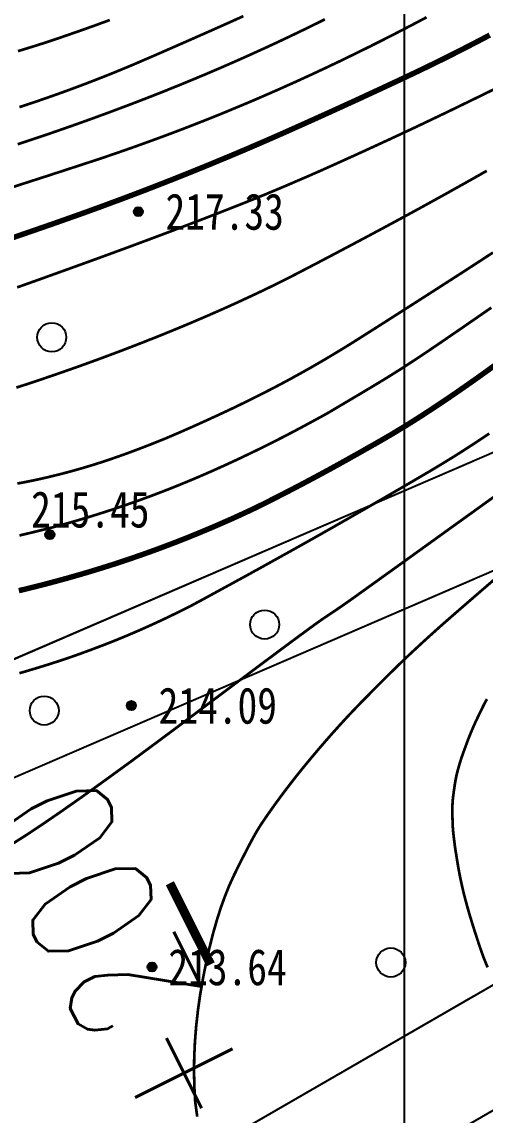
# Model space of a CAD drawing. Extents: x 36524600 to 36525730, y 2746759 to 2747713.
# Drawn here: x 36525136.71 to 36525149.49, y 2747403.66 to 2747433.79 of the extents above; entities that cross this region are included whole.
import ezdxf
from ezdxf.enums import TextEntityAlignment as Align

# ---------------------------------------------------------------- set-up
doc = ezdxf.new("R2010")
doc.units = 0
doc.header["$LTSCALE"] = 1000
doc.header["$MEASUREMENT"] = 0
doc.linetypes.add('X2', pattern=[10, 8, -2])
for name, color, linetype in [('0-规划道路', 4, 'Continuous'), ('DGX', 251, 'Continuous'), ('DLSS', 4, 'Continuous'), ('GCD', 252, 'Continuous'), ('PP-DX-PT', 251, 'Continuous'), ('SZ-HD-DIMZDX', 3, 'Continuous'), ('SZ-ZH-DIM', 7, 'Continuous'), ('ZBTZ', 3, 'Continuous')]:
    doc.layers.add(name, color=color, linetype=linetype)
doc.styles.add('HyStandard', font='txt.shx', dxfattribs={"width": 0.8, "bigfont": 'hztxt.shx'})
doc.styles.add('正等线体', font='宋体.shx', dxfattribs={"bigfont": '@@gbcbig.shx'})
doc.linetypes.add('1161', pattern='A,0,[149,AAA.SHX,S=0.15,R=0,X=0,Y=0],-1.6', length=1.6)

# ---------------------------------------------------------------- blocks, each defined once
blk = doc.blocks.new('gc326')
blk.add_circle((0, 0), 0.8)
blk = doc.blocks.new('gc200')
h = blk.add_hatch(color=256)
edge = h.paths.add_edge_path()
edge.add_arc((0, 0), 0.25, 0, 360)
blk.add_circle((0, 0), 0.25)
blk = doc.blocks.new('dxt')
at = {"color": 253, "elevation": 205.975}
blk.add_lwpolyline([(36524871.752, 2747471.477), (36525147.251, 2747471.477), (36525147.251, 2747245.683), (36524871.752, 2747245.683)], close=True, dxfattribs=at)
at = {"layer": 'DGX', "color": 253, "linetype": 'Continuous', "flags": 128}
for points, const_width in [([(36525149.535, 2747415.128), (36525149.518, 2747415.097), (36525149.503, 2747415.071), (36525149.49, 2747415.048), (36525149.48, 2747415.029), (36525149.469, 2747415.008), (36525149.454, 2747414.979), (36525149.435, 2747414.941), (36525149.412, 2747414.895), (36525149.386, 2747414.841), (36525149.355, 2747414.779), (36525149.321, 2747414.708), (36525149.283, 2747414.629), (36525149.243, 2747414.546), (36525149.204, 2747414.462), (36525149.166, 2747414.378), (36525149.13, 2747414.293), (36525149.094, 2747414.208), (36525149.059, 2747414.123), (36525149.025, 2747414.037), (36525148.992, 2747413.951), (36525148.962, 2747413.868), (36525148.934, 2747413.793), (36525148.909, 2747413.725), (36525148.887, 2747413.664), (36525148.868, 2747413.611), (36525148.852, 2747413.565), (36525148.838, 2747413.527), (36525148.828, 2747413.496), (36525148.819, 2747413.469), (36525148.811, 2747413.441), (36525148.802, 2747413.413), (36525148.793, 2747413.384), (36525148.784, 2747413.355), (36525148.775, 2747413.325), (36525148.767, 2747413.295), (36525148.758, 2747413.265), (36525148.749, 2747413.234), (36525148.74, 2747413.204), (36525148.732, 2747413.173), (36525148.724, 2747413.142), (36525148.716, 2747413.111), (36525148.708, 2747413.08), (36525148.701, 2747413.049), (36525148.693, 2747413.018), (36525148.686, 2747412.985), (36525148.679, 2747412.948), (36525148.671, 2747412.907), (36525148.663, 2747412.862), (36525148.655, 2747412.813), (36525148.646, 2747412.76), (36525148.638, 2747412.703), (36525148.629, 2747412.642), (36525148.62, 2747412.581), (36525148.613, 2747412.524), (36525148.606, 2747412.47), (36525148.6, 2747412.421), (36525148.595, 2747412.375), (36525148.591, 2747412.334), (36525148.588, 2747412.296), (36525148.586, 2747412.262), (36525148.584, 2747412.228), (36525148.583, 2747412.191), (36525148.582, 2747412.149), (36525148.581, 2747412.103), (36525148.581, 2747412.053), (36525148.581, 2747412), (36525148.582, 2747411.942), (36525148.583, 2747411.88), (36525148.585, 2747411.818), (36525148.586, 2747411.761), (36525148.588, 2747411.707), (36525148.59, 2747411.657), (36525148.592, 2747411.611), (36525148.595, 2747411.57), (36525148.598, 2747411.532), (36525148.601, 2747411.498), (36525148.604, 2747411.465), (36525148.608, 2747411.43), (36525148.612, 2747411.393), (36525148.616, 2747411.353), (36525148.621, 2747411.312), (36525148.626, 2747411.268), (36525148.632, 2747411.221), (36525148.638, 2747411.173), (36525148.645, 2747411.119), (36525148.653, 2747411.058), (36525148.663, 2747410.989), (36525148.675, 2747410.912), (36525148.689, 2747410.828), (36525148.704, 2747410.735), (36525148.72, 2747410.635), (36525148.738, 2747410.527), (36525148.758, 2747410.415), (36525148.779, 2747410.303), (36525148.801, 2747410.192), (36525148.825, 2747410.081), (36525148.849, 2747409.97), (36525148.875, 2747409.859), (36525148.902, 2747409.749), (36525148.93, 2747409.639), (36525148.96, 2747409.529), (36525148.99, 2747409.417), (36525149.022, 2747409.304), (36525149.055, 2747409.19), (36525149.09, 2747409.075), (36525149.125, 2747408.959), (36525149.162, 2747408.841), (36525149.2, 2747408.722), (36525149.237, 2747408.607), (36525149.272, 2747408.5), (36525149.305, 2747408.4), (36525149.336, 2747408.308), (36525149.365, 2747408.223), (36525149.392, 2747408.147), (36525149.417, 2747408.078), (36525149.439, 2747408.017), (36525149.463, 2747407.957), (36525149.49, 2747407.889), (36525149.52, 2747407.815), (36525149.554, 2747407.735)], 0.075), ([(36525149.754, 2747424.326), (36525149.552, 2747424.18), (36525149.358, 2747424.041), (36525149.172, 2747423.909), (36525148.994, 2747423.784), (36525148.824, 2747423.666), (36525148.663, 2747423.554), (36525148.51, 2747423.45), (36525148.364, 2747423.352), (36525148.227, 2747423.261), (36525148.099, 2747423.176), (36525147.98, 2747423.097), (36525147.869, 2747423.024), (36525147.767, 2747422.957), (36525147.673, 2747422.897), (36525147.588, 2747422.843), (36525147.512, 2747422.795), (36525147.44, 2747422.75), (36525147.368, 2747422.705), (36525147.296, 2747422.66), (36525147.223, 2747422.616), (36525147.151, 2747422.572), (36525147.078, 2747422.528), (36525147.006, 2747422.484), (36525146.933, 2747422.44), (36525146.852, 2747422.392), (36525146.754, 2747422.335), (36525146.641, 2747422.27), (36525146.511, 2747422.195), (36525146.364, 2747422.112), (36525146.201, 2747422.02), (36525146.022, 2747421.918), (36525145.827, 2747421.809), (36525145.623, 2747421.695), (36525145.42, 2747421.582), (36525145.216, 2747421.47), (36525145.013, 2747421.36), (36525144.809, 2747421.25), (36525144.606, 2747421.142), (36525144.402, 2747421.034), (36525144.199, 2747420.928), (36525144.002, 2747420.826), (36525143.817, 2747420.731), (36525143.645, 2747420.643), (36525143.485, 2747420.562), (36525143.338, 2747420.489), (36525143.203, 2747420.422), (36525143.08, 2747420.363), (36525142.97, 2747420.311), (36525142.866, 2747420.263), (36525142.762, 2747420.215), (36525142.658, 2747420.167), (36525142.554, 2747420.12), (36525142.449, 2747420.073), (36525142.344, 2747420.027), (36525142.239, 2747419.981), (36525142.134, 2747419.935), (36525142.029, 2747419.889), (36525141.924, 2747419.844), (36525141.818, 2747419.8), (36525141.712, 2747419.756), (36525141.607, 2747419.712), (36525141.501, 2747419.668), (36525141.394, 2747419.625), (36525141.288, 2747419.582), (36525141.182, 2747419.54), (36525141.075, 2747419.498), (36525140.968, 2747419.456), (36525140.861, 2747419.415), (36525140.754, 2747419.374), (36525140.647, 2747419.334), (36525140.54, 2747419.294), (36525140.432, 2747419.254), (36525140.324, 2747419.215), (36525140.217, 2747419.176), (36525140.109, 2747419.138), (36525140.001, 2747419.099), (36525139.892, 2747419.062), (36525139.784, 2747419.024), (36525139.676, 2747418.987), (36525139.567, 2747418.951), (36525139.458, 2747418.915), (36525139.349, 2747418.879), (36525139.241, 2747418.843), (36525139.131, 2747418.808), (36525139.022, 2747418.774), (36525138.913, 2747418.74), (36525138.803, 2747418.706), (36525138.694, 2747418.672), (36525138.584, 2747418.639), (36525138.472, 2747418.606), (36525138.36, 2747418.573), (36525138.247, 2747418.54), (36525138.132, 2747418.508), (36525138.017, 2747418.475), (36525137.9, 2747418.442), (36525137.782, 2747418.41), (36525137.665, 2747418.378), (36525137.547, 2747418.347), (36525137.43, 2747418.316), (36525137.314, 2747418.285), (36525137.198, 2747418.256), (36525137.083, 2747418.226), (36525136.969, 2747418.198), (36525136.854, 2747418.17), (36525136.74, 2747418.142), (36525136.626, 2747418.115)], 0.15), ([(36525149.768, 2747418.45), (36525149.446, 2747418.171), (36525149.162, 2747417.926), (36525148.917, 2747417.714), (36525148.712, 2747417.536), (36525148.545, 2747417.391), (36525148.418, 2747417.28), (36525148.329, 2747417.202), (36525148.26, 2747417.141), (36525148.192, 2747417.08), (36525148.123, 2747417.018), (36525148.055, 2747416.957), (36525147.986, 2747416.895), (36525147.918, 2747416.834), (36525147.85, 2747416.772), (36525147.782, 2747416.71), (36525147.714, 2747416.647), (36525147.646, 2747416.585), (36525147.579, 2747416.522), (36525147.511, 2747416.46), (36525147.444, 2747416.397), (36525147.377, 2747416.334), (36525147.31, 2747416.271), (36525147.243, 2747416.207), (36525147.172, 2747416.14), (36525147.094, 2747416.064), (36525147.007, 2747415.98), (36525146.913, 2747415.887), (36525146.811, 2747415.786), (36525146.701, 2747415.676), (36525146.583, 2747415.558), (36525146.457, 2747415.432), (36525146.331, 2747415.306), (36525146.214, 2747415.187), (36525146.105, 2747415.076), (36525146.004, 2747414.973), (36525145.912, 2747414.878), (36525145.829, 2747414.791), (36525145.754, 2747414.712), (36525145.687, 2747414.641), (36525145.624, 2747414.573), (36525145.562, 2747414.505), (36525145.5, 2747414.437), (36525145.438, 2747414.369), (36525145.377, 2747414.301), (36525145.315, 2747414.232), (36525145.254, 2747414.164), (36525145.193, 2747414.095), (36525145.132, 2747414.025), (36525145.071, 2747413.955), (36525145.009, 2747413.883), (36525144.946, 2747413.811), (36525144.883, 2747413.737), (36525144.82, 2747413.663), (36525144.756, 2747413.587), (36525144.692, 2747413.511), (36525144.628, 2747413.434), (36525144.564, 2747413.357), (36525144.501, 2747413.28), (36525144.439, 2747413.204), (36525144.378, 2747413.128), (36525144.317, 2747413.052), (36525144.256, 2747412.976), (36525144.197, 2747412.9), (36525144.137, 2747412.824), (36525144.079, 2747412.748), (36525144.02, 2747412.672), (36525143.962, 2747412.596), (36525143.904, 2747412.519), (36525143.847, 2747412.442), (36525143.79, 2747412.364), (36525143.733, 2747412.287), (36525143.677, 2747412.209), (36525143.621, 2747412.131), (36525143.565, 2747412.052), (36525143.51, 2747411.974), (36525143.455, 2747411.895), (36525143.401, 2747411.815), (36525143.347, 2747411.736), (36525143.293, 2747411.656), (36525143.235, 2747411.565), (36525143.167, 2747411.45), (36525143.09, 2747411.313), (36525143.003, 2747411.152), (36525142.907, 2747410.968), (36525142.801, 2747410.761), (36525142.685, 2747410.531), (36525142.56, 2747410.277), (36525142.433, 2747410.001), (36525142.312, 2747409.702), (36525142.196, 2747409.381), (36525142.086, 2747409.037), (36525141.982, 2747408.67), (36525141.883, 2747408.28), (36525141.791, 2747407.868), (36525141.704, 2747407.432), (36525141.627, 2747406.989), (36525141.564, 2747406.55), (36525141.516, 2747406.116), (36525141.482, 2747405.688), (36525141.462, 2747405.265), (36525141.457, 2747404.847), (36525141.466, 2747404.434), (36525141.49, 2747404.026), (36525141.545, 2747403.622)], 0.075), ([(36525136.643, 2747419.637), (36525136.85, 2747419.685), (36525137.042, 2747419.731), (36525137.22, 2747419.775), (36525137.383, 2747419.815), (36525137.532, 2747419.853), (36525137.667, 2747419.889), (36525137.787, 2747419.921), (36525137.9, 2747419.953), (36525138.012, 2747419.984), (36525138.125, 2747420.017), (36525138.237, 2747420.049), (36525138.35, 2747420.083), (36525138.462, 2747420.116), (36525138.574, 2747420.15), (36525138.686, 2747420.184), (36525138.797, 2747420.219), (36525138.909, 2747420.255), (36525139.021, 2747420.29), (36525139.132, 2747420.326), (36525139.243, 2747420.363), (36525139.354, 2747420.4), (36525139.465, 2747420.438), (36525139.576, 2747420.476), (36525139.686, 2747420.514), (36525139.797, 2747420.553), (36525139.907, 2747420.592), (36525140.017, 2747420.632), (36525140.127, 2747420.672), (36525140.237, 2747420.712), (36525140.347, 2747420.753), (36525140.456, 2747420.795), (36525140.566, 2747420.837), (36525140.675, 2747420.879), (36525140.784, 2747420.922), (36525140.893, 2747420.965), (36525141.002, 2747421.009), (36525141.11, 2747421.053), (36525141.219, 2747421.097), (36525141.327, 2747421.142), (36525141.435, 2747421.188), (36525141.543, 2747421.233), (36525141.651, 2747421.279), (36525141.758, 2747421.326), (36525141.866, 2747421.373), (36525141.973, 2747421.42), (36525142.08, 2747421.468), (36525142.187, 2747421.516), (36525142.294, 2747421.564), (36525142.401, 2747421.613), (36525142.507, 2747421.662), (36525142.613, 2747421.712), (36525142.72, 2747421.761), (36525142.826, 2747421.811), (36525142.931, 2747421.862), (36525143.037, 2747421.912), (36525143.143, 2747421.964), (36525143.248, 2747422.015), (36525143.353, 2747422.067), (36525143.458, 2747422.119), (36525143.563, 2747422.171), (36525143.668, 2747422.224), (36525143.772, 2747422.277), (36525143.877, 2747422.33), (36525143.981, 2747422.384), (36525144.085, 2747422.438), (36525144.189, 2747422.492), (36525144.293, 2747422.547), (36525144.396, 2747422.602), (36525144.5, 2747422.657), (36525144.603, 2747422.713), (36525144.706, 2747422.769), (36525144.802, 2747422.821), (36525144.886, 2747422.867), (36525144.957, 2747422.905), (36525145.015, 2747422.937), (36525145.06, 2747422.962), (36525145.092, 2747422.979), (36525145.111, 2747422.99), (36525145.118, 2747422.993), (36525145.131, 2747423.001), (36525145.169, 2747423.023), (36525145.232, 2747423.06), (36525145.32, 2747423.113), (36525145.434, 2747423.18), (36525145.572, 2747423.262), (36525145.736, 2747423.359), (36525145.926, 2747423.471), (36525146.121, 2747423.587), (36525146.304, 2747423.696), (36525146.473, 2747423.798), (36525146.63, 2747423.893), (36525146.774, 2747423.981), (36525146.905, 2747424.062), (36525147.023, 2747424.136), (36525147.128, 2747424.202), (36525147.227, 2747424.266), (36525147.325, 2747424.329), (36525147.424, 2747424.393), (36525147.522, 2747424.457), (36525147.62, 2747424.522), (36525147.718, 2747424.587), (36525147.815, 2747424.652), (36525147.913, 2747424.717), (36525148.016, 2747424.787), (36525148.131, 2747424.865), (36525148.259, 2747424.952), (36525148.398, 2747425.047), (36525148.549, 2747425.151), (36525148.713, 2747425.263), (36525148.888, 2747425.383), (36525149.076, 2747425.513), (36525149.269, 2747425.646), (36525149.462, 2747425.78), (36525149.655, 2747425.913)], 0.075), ([(36525136.584, 2747421.067), (36525136.742, 2747421.096), (36525136.841, 2747421.115), (36525136.94, 2747421.135), (36525137.04, 2747421.156), (36525137.139, 2747421.177), (36525137.238, 2747421.199), (36525137.337, 2747421.221), (36525137.435, 2747421.244), (36525137.534, 2747421.268), (36525137.632, 2747421.292), (36525137.731, 2747421.316), (36525137.829, 2747421.341), (36525137.927, 2747421.367), (36525138.025, 2747421.393), (36525138.122, 2747421.42), (36525138.22, 2747421.447), (36525138.318, 2747421.475), (36525138.415, 2747421.503), (36525138.512, 2747421.532), (36525138.609, 2747421.561), (36525138.706, 2747421.591), (36525138.802, 2747421.622), (36525138.899, 2747421.653), (36525138.995, 2747421.684), (36525139.091, 2747421.717), (36525139.187, 2747421.749), (36525139.283, 2747421.782), (36525139.379, 2747421.816), (36525139.474, 2747421.849), (36525139.57, 2747421.884), (36525139.665, 2747421.918), (36525139.76, 2747421.954), (36525139.855, 2747421.989), (36525139.95, 2747422.025), (36525140.045, 2747422.061), (36525140.14, 2747422.098), (36525140.234, 2747422.135), (36525140.329, 2747422.172), (36525140.423, 2747422.21), (36525140.518, 2747422.247), (36525140.612, 2747422.285), (36525140.711, 2747422.326), (36525140.822, 2747422.373), (36525140.945, 2747422.426), (36525141.079, 2747422.484), (36525141.224, 2747422.548), (36525141.381, 2747422.617), (36525141.549, 2747422.692), (36525141.728, 2747422.773), (36525141.91, 2747422.856), (36525142.086, 2747422.937), (36525142.257, 2747423.016), (36525142.422, 2747423.093), (36525142.582, 2747423.169), (36525142.735, 2747423.243), (36525142.883, 2747423.315), (36525143.025, 2747423.385), (36525143.163, 2747423.454), (36525143.296, 2747423.521), (36525143.424, 2747423.586), (36525143.549, 2747423.65), (36525143.669, 2747423.712), (36525143.785, 2747423.773), (36525143.897, 2747423.832), (36525144.004, 2747423.889), (36525144.109, 2747423.946), (36525144.214, 2747424.004), (36525144.319, 2747424.061), (36525144.423, 2747424.119), (36525144.528, 2747424.178), (36525144.632, 2747424.236), (36525144.736, 2747424.296), (36525144.839, 2747424.355), (36525144.943, 2747424.415), (36525145.046, 2747424.475), (36525145.149, 2747424.536), (36525145.252, 2747424.597), (36525145.354, 2747424.659), (36525145.456, 2747424.72), (36525145.559, 2747424.783), (36525145.66, 2747424.845), (36525145.786, 2747424.923), (36525145.958, 2747425.031), (36525146.177, 2747425.17), (36525146.443, 2747425.338), (36525146.755, 2747425.537), (36525147.115, 2747425.767), (36525147.521, 2747426.026), (36525147.974, 2747426.316), (36525148.44, 2747426.615), (36525148.883, 2747426.9), (36525149.303, 2747427.172), (36525149.7, 2747427.431)], 0.075), ([(36525136.641, 2747415.841), (36525136.794, 2747415.885), (36525136.941, 2747415.929), (36525137.082, 2747415.971), (36525137.217, 2747416.012), (36525137.345, 2747416.052), (36525137.466, 2747416.09), (36525137.581, 2747416.127), (36525137.69, 2747416.162), (36525137.792, 2747416.195), (36525137.888, 2747416.227), (36525137.977, 2747416.257), (36525138.06, 2747416.286), (36525138.142, 2747416.314), (36525138.228, 2747416.345), (36525138.319, 2747416.377), (36525138.413, 2747416.412), (36525138.512, 2747416.448), (36525138.615, 2747416.486), (36525138.723, 2747416.527), (36525138.835, 2747416.569), (36525138.949, 2747416.612), (36525139.062, 2747416.656), (36525139.176, 2747416.701), (36525139.289, 2747416.746), (36525139.402, 2747416.792), (36525139.514, 2747416.838), (36525139.627, 2747416.885), (36525139.739, 2747416.933), (36525139.851, 2747416.981), (36525139.963, 2747417.029), (36525140.074, 2747417.078), (36525140.185, 2747417.128), (36525140.296, 2747417.178), (36525140.407, 2747417.229), (36525140.517, 2747417.28), (36525140.628, 2747417.332), (36525140.734, 2747417.383), (36525140.834, 2747417.431), (36525140.926, 2747417.475), (36525141.012, 2747417.517), (36525141.091, 2747417.555), (36525141.163, 2747417.591), (36525141.227, 2747417.623), (36525141.285, 2747417.652), (36525141.354, 2747417.688), (36525141.451, 2747417.74), (36525141.578, 2747417.808), (36525141.733, 2747417.892), (36525141.917, 2747417.992), (36525142.13, 2747418.108), (36525142.372, 2747418.24), (36525142.642, 2747418.388), (36525142.924, 2747418.542), (36525143.198, 2747418.693), (36525143.464, 2747418.84), (36525143.722, 2747418.983), (36525143.973, 2747419.123), (36525144.216, 2747419.258), (36525144.452, 2747419.39), (36525144.68, 2747419.518), (36525144.91, 2747419.648), (36525145.152, 2747419.785), (36525145.405, 2747419.929), (36525145.669, 2747420.08), (36525145.945, 2747420.238), (36525146.233, 2747420.403), (36525146.532, 2747420.576), (36525146.843, 2747420.755), (36525147.147, 2747420.932), (36525147.428, 2747421.095), (36525147.684, 2747421.245), (36525147.917, 2747421.382), (36525148.126, 2747421.506), (36525148.31, 2747421.618), (36525148.471, 2747421.716), (36525148.608, 2747421.8), (36525148.733, 2747421.879), (36525148.858, 2747421.958), (36525148.982, 2747422.038), (36525149.106, 2747422.118), (36525149.23, 2747422.199), (36525149.353, 2747422.28), (36525149.476, 2747422.362), (36525149.598, 2747422.444)], 0.075), ([(36525150.399, 2747421.184), (36525149.221, 2747420.336), (36525148.212, 2747419.611), (36525147.372, 2747419.006), (36525146.7, 2747418.524), (36525146.197, 2747418.163), (36525145.863, 2747417.923), (36525145.697, 2747417.806), (36525145.616, 2747417.749), (36525145.534, 2747417.692), (36525145.452, 2747417.636), (36525145.37, 2747417.58), (36525145.288, 2747417.525), (36525145.205, 2747417.469), (36525145.123, 2747417.414), (36525145.04, 2747417.36), (36525144.909, 2747417.269), (36525144.681, 2747417.104), (36525144.358, 2747416.867), (36525143.938, 2747416.556), (36525143.422, 2747416.172), (36525142.81, 2747415.715), (36525142.101, 2747415.185), (36525141.297, 2747414.582), (36525140.474, 2747413.968), (36525139.712, 2747413.405), (36525139.011, 2747412.895), (36525138.37, 2747412.435), (36525137.79, 2747412.028), (36525137.27, 2747411.672), (36525136.811, 2747411.368), (36525136.412, 2747411.116)], 0.075), ([(36525136.557, 2747423.711), (36525136.695, 2747423.755), (36525136.833, 2747423.8), (36525136.971, 2747423.846), (36525137.108, 2747423.891), (36525137.246, 2747423.937), (36525137.383, 2747423.984), (36525137.521, 2747424.03), (36525137.658, 2747424.078), (36525137.795, 2747424.125), (36525137.932, 2747424.173), (36525138.069, 2747424.221), (36525138.206, 2747424.269), (36525138.342, 2747424.318), (36525138.479, 2747424.367), (36525138.615, 2747424.416), (36525138.752, 2747424.466), (36525138.888, 2747424.516), (36525139.024, 2747424.566), (36525139.16, 2747424.617), (36525139.296, 2747424.668), (36525139.431, 2747424.719), (36525139.567, 2747424.771), (36525139.702, 2747424.823), (36525139.838, 2747424.875), (36525139.973, 2747424.928), (36525140.108, 2747424.98), (36525140.243, 2747425.034), (36525140.378, 2747425.087), (36525140.512, 2747425.141), (36525140.647, 2747425.195), (36525140.782, 2747425.25), (36525140.916, 2747425.305), (36525141.05, 2747425.36), (36525141.185, 2747425.416), (36525141.319, 2747425.472), (36525141.453, 2747425.529), (36525141.587, 2747425.586), (36525141.72, 2747425.643), (36525141.854, 2747425.701), (36525141.987, 2747425.759), (36525142.12, 2747425.818), (36525142.253, 2747425.876), (36525142.385, 2747425.936), (36525142.517, 2747425.995), (36525142.649, 2747426.055), (36525142.781, 2747426.116), (36525142.912, 2747426.177), (36525143.044, 2747426.238), (36525143.175, 2747426.299), (36525143.306, 2747426.361), (36525143.436, 2747426.424), (36525143.567, 2747426.487), (36525143.697, 2747426.55), (36525143.843, 2747426.622), (36525144.021, 2747426.712), (36525144.231, 2747426.819), (36525144.472, 2747426.944), (36525144.745, 2747427.086), (36525145.05, 2747427.246), (36525145.387, 2747427.423), (36525145.755, 2747427.618), (36525146.133, 2747427.818), (36525146.5, 2747428.014), (36525146.854, 2747428.204), (36525147.197, 2747428.389), (36525147.527, 2747428.568), (36525147.846, 2747428.743), (36525148.153, 2747428.912), (36525148.448, 2747429.075), (36525148.732, 2747429.234), (36525149.007, 2747429.388), (36525149.273, 2747429.538), (36525149.53, 2747429.683)], 0.075), ([(36525136.58, 2747426.472), (36525136.892, 2747426.583), (36525137.206, 2747426.695), (36525137.52, 2747426.808), (36525137.835, 2747426.921), (36525138.151, 2747427.035), (36525138.467, 2747427.149), (36525138.784, 2747427.264), (36525139.102, 2747427.38), (36525139.419, 2747427.496), (36525139.735, 2747427.612), (36525140.048, 2747427.729), (36525140.36, 2747427.845), (36525140.669, 2747427.961), (36525140.977, 2747428.077), (36525141.283, 2747428.194), (36525141.587, 2747428.31), (36525141.881, 2747428.423), (36525142.155, 2747428.529), (36525142.41, 2747428.629), (36525142.646, 2747428.722), (36525142.863, 2747428.807), (36525143.061, 2747428.887), (36525143.239, 2747428.959), (36525143.399, 2747429.024), (36525143.549, 2747429.087), (36525143.699, 2747429.149), (36525143.848, 2747429.212), (36525143.998, 2747429.275), (36525144.147, 2747429.339), (36525144.296, 2747429.403), (36525144.445, 2747429.467), (36525144.594, 2747429.531), (36525144.752, 2747429.601), (36525144.929, 2747429.678), (36525145.123, 2747429.765), (36525145.336, 2747429.861), (36525145.567, 2747429.965), (36525145.817, 2747430.078), (36525146.085, 2747430.2), (36525146.371, 2747430.331), (36525146.666, 2747430.467), (36525146.96, 2747430.603), (36525147.255, 2747430.74), (36525147.549, 2747430.878), (36525147.842, 2747431.017), (36525148.135, 2747431.157), (36525148.428, 2747431.297), (36525148.72, 2747431.438), (36525149.003, 2747431.576), (36525149.267, 2747431.704), (36525149.512, 2747431.824), (36525149.739, 2747431.934)], 0.075), ([(36525136.428, 2747427.831), (36525136.748, 2747427.94), (36525137.055, 2747428.046), (36525137.35, 2747428.148), (36525137.632, 2747428.246), (36525137.901, 2747428.341), (36525138.159, 2747428.432), (36525138.403, 2747428.519), (36525138.641, 2747428.605), (36525138.879, 2747428.691), (36525139.117, 2747428.779), (36525139.354, 2747428.867), (36525139.592, 2747428.955), (36525139.828, 2747429.045), (36525140.065, 2747429.135), (36525140.301, 2747429.226), (36525140.537, 2747429.318), (36525140.773, 2747429.41), (36525141.009, 2747429.503), (36525141.244, 2747429.597), (36525141.479, 2747429.692), (36525141.713, 2747429.787), (36525141.947, 2747429.883), (36525142.181, 2747429.98), (36525142.415, 2747430.077), (36525142.648, 2747430.175), (36525142.882, 2747430.274), (36525143.114, 2747430.374), (36525143.347, 2747430.474), (36525143.579, 2747430.575), (36525143.811, 2747430.677), (36525144.042, 2747430.779), (36525144.274, 2747430.883), (36525144.507, 2747430.987), (36525144.741, 2747431.092), (36525144.976, 2747431.198), (36525145.213, 2747431.305), (36525145.45, 2747431.413), (36525145.688, 2747431.522), (36525145.928, 2747431.631), (36525146.163, 2747431.74), (36525146.39, 2747431.845), (36525146.609, 2747431.946), (36525146.819, 2747432.044), (36525147.021, 2747432.138), (36525147.214, 2747432.229), (36525147.398, 2747432.316), (36525147.574, 2747432.399), (36525147.746, 2747432.481), (36525147.917, 2747432.564), (36525148.088, 2747432.647), (36525148.258, 2747432.731), (36525148.429, 2747432.816), (36525148.599, 2747432.901), (36525148.768, 2747432.987), (36525148.938, 2747433.073), (36525149.107, 2747433.16), (36525149.276, 2747433.247), (36525149.444, 2747433.335), (36525149.612, 2747433.424)], 0.15), ([(36525136.115, 2747429.125), (36525136.757, 2747429.332), (36525137.328, 2747429.516), (36525137.83, 2747429.679), (36525138.26, 2747429.819), (36525138.621, 2747429.937), (36525138.911, 2747430.033), (36525139.13, 2747430.107), (36525139.315, 2747430.17), (36525139.499, 2747430.234), (36525139.682, 2747430.298), (36525139.866, 2747430.363), (36525140.049, 2747430.429), (36525140.232, 2747430.495), (36525140.415, 2747430.562), (36525140.598, 2747430.629), (36525140.78, 2747430.697), (36525140.963, 2747430.766), (36525141.145, 2747430.835), (36525141.326, 2747430.905), (36525141.508, 2747430.976), (36525141.689, 2747431.047), (36525141.87, 2747431.119), (36525142.051, 2747431.191), (36525142.231, 2747431.264), (36525142.411, 2747431.338), (36525142.591, 2747431.413), (36525142.771, 2747431.488), (36525142.951, 2747431.563), (36525143.13, 2747431.639), (36525143.309, 2747431.716), (36525143.487, 2747431.794), (36525143.666, 2747431.872), (36525143.844, 2747431.95), (36525144.022, 2747432.03), (36525144.199, 2747432.109), (36525144.377, 2747432.19), (36525144.554, 2747432.271), (36525144.731, 2747432.352), (36525144.907, 2747432.435), (36525145.084, 2747432.517), (36525145.26, 2747432.601), (36525145.436, 2747432.684), (36525145.611, 2747432.769), (36525145.786, 2747432.854), (36525145.961, 2747432.939), (36525146.136, 2747433.025), (36525146.311, 2747433.111), (36525146.485, 2747433.199), (36525146.659, 2747433.286), (36525146.833, 2747433.374), (36525147.006, 2747433.463), (36525147.179, 2747433.552), (36525147.352, 2747433.642), (36525147.525, 2747433.732), (36525147.697, 2747433.823), (36525147.869, 2747433.914)], 0.075), ([(36525136.593, 2747430.414), (36525136.774, 2747430.474), (36525136.955, 2747430.534), (36525137.136, 2747430.595), (36525137.316, 2747430.656), (36525137.497, 2747430.717), (36525137.677, 2747430.779), (36525137.857, 2747430.842), (36525138.037, 2747430.905), (36525138.216, 2747430.968), (36525138.396, 2747431.032), (36525138.575, 2747431.096), (36525138.754, 2747431.161), (36525138.933, 2747431.227), (36525139.112, 2747431.292), (36525139.291, 2747431.359), (36525139.469, 2747431.426), (36525139.648, 2747431.493), (36525139.826, 2747431.561), (36525140.003, 2747431.629), (36525140.181, 2747431.698), (36525140.358, 2747431.767), (36525140.536, 2747431.837), (36525140.713, 2747431.908), (36525140.889, 2747431.979), (36525141.066, 2747432.05), (36525141.242, 2747432.123), (36525141.418, 2747432.195), (36525141.594, 2747432.269), (36525141.77, 2747432.342), (36525141.945, 2747432.417), (36525142.12, 2747432.492), (36525142.295, 2747432.567), (36525142.47, 2747432.644), (36525142.644, 2747432.72), (36525142.818, 2747432.798), (36525142.992, 2747432.875), (36525143.165, 2747432.954), (36525143.339, 2747433.033), (36525143.512, 2747433.112), (36525143.685, 2747433.192), (36525143.857, 2747433.273), (36525144.029, 2747433.354), (36525144.201, 2747433.436), (36525144.373, 2747433.519), (36525144.545, 2747433.601), (36525144.716, 2747433.685), (36525144.887, 2747433.769), (36525145.064, 2747433.857)], 0.075), ([(36525136.642, 2747431.439), (36525136.757, 2747431.477), (36525136.871, 2747431.515), (36525136.985, 2747431.553), (36525137.1, 2747431.591), (36525137.214, 2747431.63), (36525137.328, 2747431.67), (36525137.442, 2747431.709), (36525137.555, 2747431.749), (36525137.669, 2747431.789), (36525137.783, 2747431.83), (36525137.896, 2747431.871), (36525138.009, 2747431.912), (36525138.122, 2747431.954), (36525138.235, 2747431.996), (36525138.348, 2747432.038), (36525138.461, 2747432.081), (36525138.574, 2747432.124), (36525138.686, 2747432.167), (36525138.798, 2747432.211), (36525138.911, 2747432.255), (36525139.023, 2747432.299), (36525139.135, 2747432.344), (36525139.247, 2747432.389), (36525139.358, 2747432.434), (36525139.47, 2747432.48), (36525139.581, 2747432.526), (36525139.692, 2747432.572), (36525139.819, 2747432.626), (36525139.977, 2747432.694), (36525140.167, 2747432.776), (36525140.388, 2747432.871), (36525140.64, 2747432.981), (36525140.923, 2747433.105), (36525141.238, 2747433.243), (36525141.584, 2747433.396), (36525141.932, 2747433.549), (36525142.253, 2747433.692), (36525142.548, 2747433.824), (36525142.817, 2747433.945)], 0.075), ([(36525136.603, 2747432.981), (36525136.818, 2747433.047), (36525137.016, 2747433.108), (36525137.196, 2747433.165), (36525137.359, 2747433.217), (36525137.504, 2747433.265), (36525137.64, 2747433.311), (36525137.777, 2747433.357), (36525137.913, 2747433.404), (36525138.049, 2747433.451), (36525138.185, 2747433.498), (36525138.321, 2747433.545), (36525138.457, 2747433.593), (36525138.592, 2747433.642), (36525138.728, 2747433.69), (36525138.863, 2747433.74), (36525138.999, 2747433.789), (36525139.134, 2747433.839)], 0.075)]:
    blk.add_lwpolyline(points, dxfattribs=dict(at, const_width=const_width))
at = {"layer": 'DLSS', "color": 253, "linetype": 'X2'}
for p, q in [((36525115.926, 2747407.363), (36525155.51, 2747424.433)), ((36525117.271, 2747404.681), (36525156.856, 2747421.751)), ((36525123.551, 2747392.169), (36525160.893, 2747413.708)), ((36525124.897, 2747389.488), (36525162.239, 2747411.026))]:
    blk.add_line(p, q, dxfattribs=at)
at = {"layer": 'PP-DX-PT', "color": 253, "linetype": 'Continuous'}
for p in [(36525139.92, 2747428.56, 217.33), (36525137.48, 2747419.66, 215.45), (36525139.73, 2747414.95, 214.09), (36525140.298, 2747407.743, 213.64)]:
    blk.add_point(p, dxfattribs=at)
at = {"layer": 'PP-DX-PT', "color": 253}
for p in [(36525139.92, 2747428.56, 217.333), (36525137.48, 2747419.66, 215.446), (36525139.73, 2747414.95, 214.088), (36525140.298, 2747407.743, 213.639)]:
    blk.add_point(p, dxfattribs=at)
at = {"layer": 'SZ-HD-DIMZDX', "color": 253, "const_width": 0.25}
for points in [[(36525140.791, 2747410.052), (36525141.912, 2747407.818)], [(36525141.912, 2747407.818), (36525140.791, 2747410.052)]]:
    blk.add_lwpolyline(points, dxfattribs=at)
at = {"layer": 'SZ-ZH-DIM', "color": 253, "const_width": 0.25}
blk.add_lwpolyline([(36525140.791, 2747410.052), (36525141.912, 2747407.818)], dxfattribs=at)
at = {"layer": 'ZBTZ', "color": 253, "linetype": '1161', "flags": 128}
for points, elevation in [([(36525130.99, 2747411.355, 0.00000221, 0.00000221, 0), (36525134.958, 2747413.492, 0.00000221, 0.00000221, 0), (36525136.804, 2747414.077, 0.00000221, 0.00000221, 0), (36525140.153, 2747414.452, 0.00000221, 0.00000221, 0), (36525144.08, 2747414.324, 0.00000221, 0.00000221, 0), (36525151.713, 2747413.266, 0.00000221, 0.00000221, 0), (36525154.69, 2747413.23, 0.00000221, 0.00000221, 0), (36525156.558, 2747412.297, 0.00000221, 0.00000221, 0), (36525158.941, 2747409.961, 0.00000221, 0.00000221, 0), (36525160.385, 2747408.068, 0.00000221, 0.00000221, 0), (36525160.732, 2747406.045, 0.00000221, 0.00000221, 0), (36525160.143, 2747405.084, 0.00000221, 0.00000221, 0), (36525158.42, 2747403.76, 0.00000221, 0.00000221, 0), (36525157.596, 2747402.523, 0.00000221, 0.00000221, 0), (36525155.95, 2747398.746, 0.00000221, 0.00000221, 0), (36525155.173, 2747395.821, 0.00000221, 0.00000221, 0), (36525155.634, 2747394.082, 0.00000221, 0.00000221, 0), (36525157.438, 2747392.602, 0.00000221, 0.00000221, 0), (36525157.944, 2747391.529, 0.00000221, 0.00000221, 0), (36525157.813, 2747390.406, 0.00000221, 0.00000221, 0), (36525157.838, 2747389.675, 0.00000221, 0.00000221, 0), (36525157.845, 2747389.185, 0.00000221, 0.00000221, 0), (36525158.729, 2747383.411, 0.00000224, 0.00000224, 0)], 214.854), ([(36525133.358, 2747410.646, 0.00000221, 0.00000221, 0), (36525140.298, 2747407.743, 0.00000221, 0.00000221, 0)], 214.994)]:
    blk.add_lwpolyline(points, format="xyseb", dxfattribs=dict(at, elevation=elevation))
at = {"layer": 'ZBTZ', "color": 253, "linetype": '1161', "const_width": 0.00000221, "elevation": 213.611, "flags": 128}
blk.add_lwpolyline([(36525140.298, 2747407.743), (36525141.64, 2747403.993), (36525141.52, 2747401.585), (36525140.979, 2747399.205)], dxfattribs=at)
at = {"layer": 'ZBTZ', "color": 253}
blk.add_ellipse((36525146.884, 2747407.87, 235.441), major_axis=(0.283, 0.283), ratio=1, start_param=5.497787, end_param=11.780972, dxfattribs=at)
at = {"layer": 'GCD', "color": 253, "linetype": 'Continuous'}
ref = blk.add_blockref('gc200', (36525139.92, 2747428.56, 217.333), dxfattribs=dict(at, xscale=0.5, yscale=0.5, zscale=0.5))
ref.add_attrib('height', '217.33', dxfattribs={"linetype": 'Continuous', "height": 1, "style": '正等线体', "width": 0.8}).set_placement((36525140.67, 2747428.56, 217.333), align=Align.MIDDLE_LEFT)
ref = blk.add_blockref('gc200', (36525137.48, 2747419.66, 215.446), dxfattribs=dict(at, xscale=0.5, yscale=0.5, zscale=0.5))
ref.add_attrib('height', '215.45', dxfattribs={"linetype": 'Continuous', "height": 1, "style": '正等线体', "width": 0.8}).set_placement((36525136.964, 2747420.355, 215.446), align=Align.MIDDLE_LEFT)
ref = blk.add_blockref('gc200', (36525139.73, 2747414.95, 214.088), dxfattribs=dict(at, xscale=0.5, yscale=0.5, zscale=0.5))
ref.add_attrib('height', '214.09', dxfattribs={"linetype": 'Continuous', "height": 1, "style": '正等线体', "width": 0.8}).set_placement((36525140.48, 2747414.95, 214.088), align=Align.MIDDLE_LEFT)
ref = blk.add_blockref('gc200', (36525140.298, 2747407.743, 213.639), dxfattribs=dict(at, xscale=0.5, yscale=0.5, zscale=0.5))
ref.add_attrib('height', '213.64', dxfattribs={"linetype": 'Continuous', "height": 1, "style": '正等线体', "width": 0.8}).set_placement((36525140.748, 2747407.743, 213.639), align=Align.MIDDLE_LEFT)
at = {"layer": 'ZBTZ', "color": 253, "linetype": 'Continuous', "xscale": 0.5, "yscale": 0.5}
for p in [(36525137.533, 2747425.096, 244.587), (36525143.405, 2747417.18, 237.598), (36525137.326, 2747414.81, 215.971)]:
    blk.add_blockref('gc326', p, dxfattribs=at)
at = {"layer": 'SZ-ZH-DIM', "color": 253, "style": 'HyStandard', "width": 0.8}
blk.add_text('+200', height=3.5, rotation=116.6519, dxfattribs=at).set_placement((36525140.904, 2747408.711), align=Align.CENTER)

msp = doc.modelspace()

# ---------------------------------------------------------------- linework, layer by layer
at = {"layer": '0-规划道路', "color": 4}
for p, q in [((36525128.722, 2747412.887), (36525149.161, 2747421.696)), ((36525129.92, 2747410.136), (36525149.161, 2747418.433)), ((36525123.551, 2747392.169), (36525149.161, 2747406.941))]:
    msp.add_line(p, q, dxfattribs=at)

# ---------------------------------------------------------------- block references
msp.add_blockref('dxt', (0, 0))

doc.saveas('drawing.dxf')
